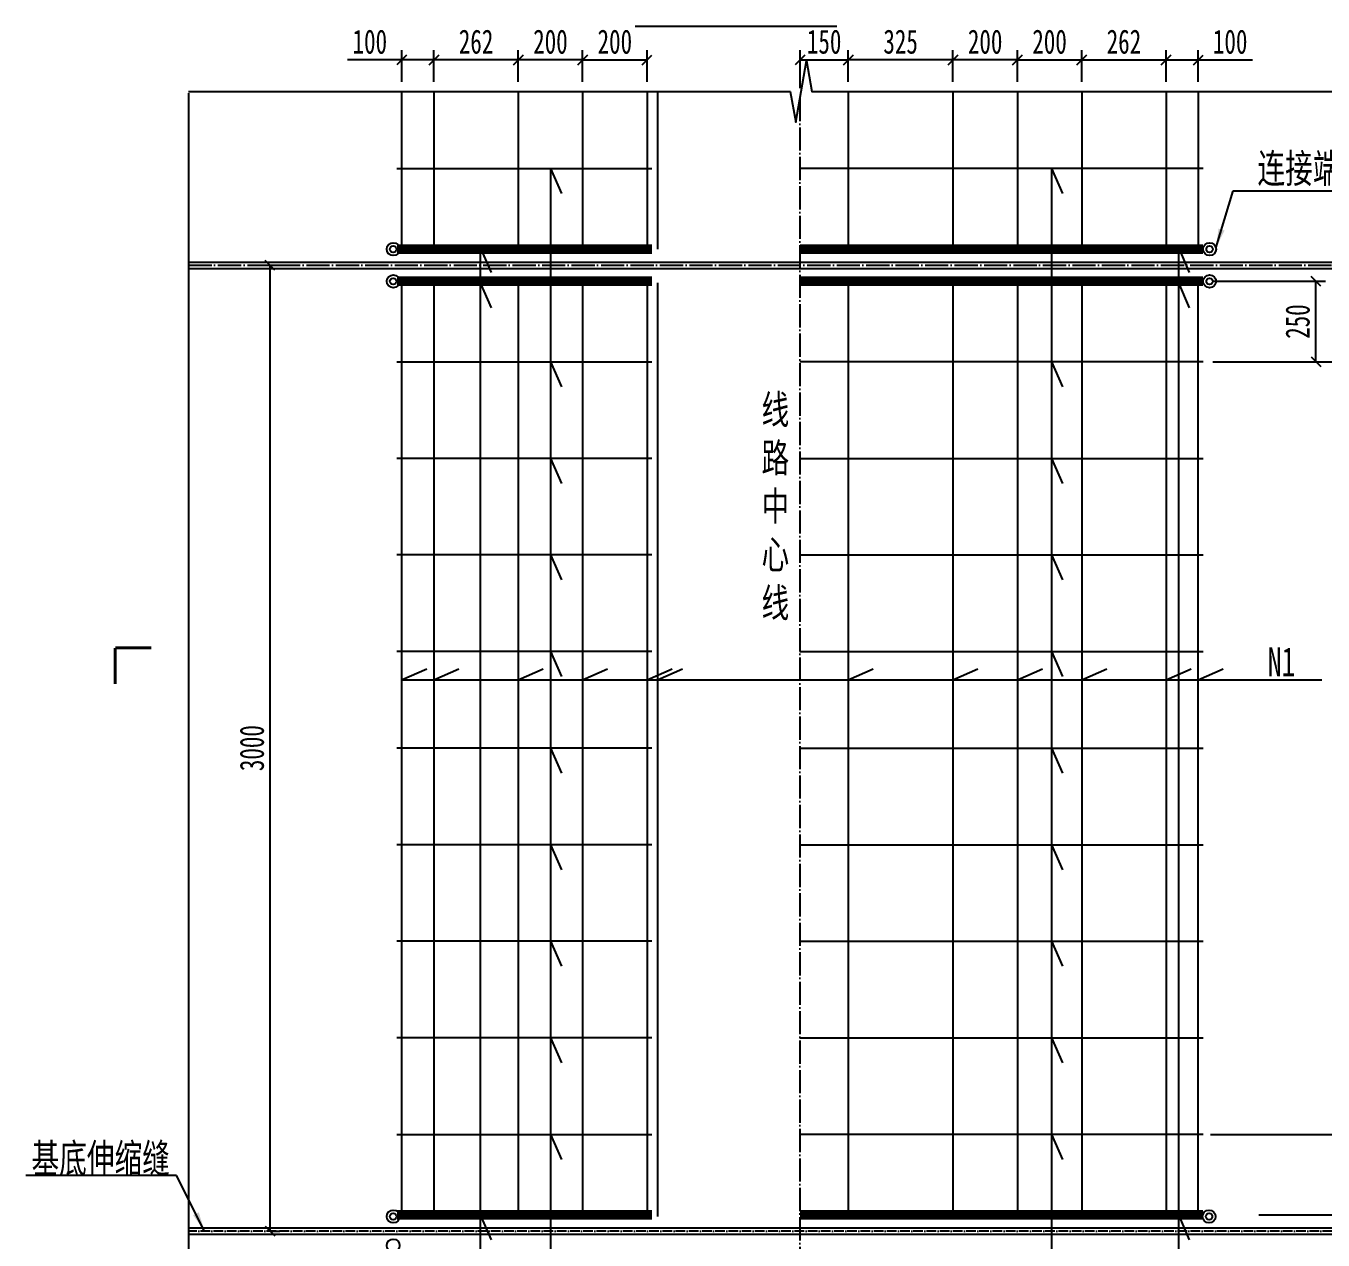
# Model space of a CAD drawing. Header units: millimetres. Extents: x -1251 to 14509, y -61027 to -50920.
# Drawn here: x 4455 to 8484, y -57831 to -54060 of the extents above; entities that cross this region are included whole.
import ezdxf

# ---------------------------------------------------------------- set-up
doc = ezdxf.new("R2010")
doc.units = ezdxf.units.MM
doc.linetypes.add('ACAD_ISO04W100', pattern=[30.5, 24, -3, 0.5, -3])
doc.linetypes.add('CENTER', pattern=[4.1, 3, -0.5, 0.1, -0.5])
doc.layers.get('Defpoints').update_dxf_attribs({"color": 250})
for name, color, linetype in [('4', 4, 'Continuous'), ('Axes', 7, 'ACAD_ISO04W100'), ('BZ', 7, 'Continuous'), ('Q◆03 公共标注', 44, 'Continuous'), ('Wall-混凝土墙', 200, 'Continuous'), ('Z☆06 引线层', 44, 'Continuous'), ('Z☆09 辅助线', 60, 'Continuous'), ('枠', 6, 'Continuous'), ('标注', 3, 'Continuous'), ('钢筋', 4, 'Continuous')]:
    doc.layers.add(name, color=color, linetype=linetype)
doc.styles.add('HZTXT', font='NSimSun.ttf', dxfattribs={"width": 0.7})
doc.styles.add('宋体', font='SimSun.ttf', dxfattribs={"width": 0.7})
doc.styles.add('宋体样式宽度0.7', font='SimSun.ttf', dxfattribs={"width": 0.7})
doc.dimstyles.new('1比30', dxfattribs={"dimscale": 30, "dimtxt": 2.5, "dimasz": 1, "dimexe": 1, "dimexo": 1, "dimtad": 3, "dimdec": 0, "dimzin": 0, "dimdsep": 46, "dimtxsty": '宋体', "dimblk": 'OBLIQUE', "dimcen": 0.09, "dimadec": 0, "dimazin": 0, "dimtfac": 1, "dimtdec": 0, "dimtofl": 0, "dimtmove": 0, "dimatfit": 3, "dimfxl": 0, "dimtolj": 1, "dimtzin": 0, "dimarcsym": 0})

# ---------------------------------------------------------------- blocks, each defined once
blk = doc.blocks.new('_Oblique')
at = {"color": 0, "linetype": 'ByBlock', "lineweight": -2}
blk.add_line((-0.5, -0.5), (0.5, 0.5), dxfattribs=at)
blk = doc.blocks.new('*D11')
at = {"layer": 'Defpoints', "color": 0, "transparency": 16777216}
for p in [(8238.2, -55103.1), (8261.2, -57503.1), (8611.2, -57503.1)]:
    blk.add_point(p, dxfattribs=at)
at = {"layer": 'Q◆03 公共标注', "color": 0, "lineweight": -2, "transparency": 16777216}
for p, q in [((8268.2, -55103.1), (8641.2, -55103.1)), ((8611.2, -55103.1), (8611.2, -57503.1)), ((8291.2, -57503.1), (8641.2, -57503.1))]:
    blk.add_line(p, q, dxfattribs=at)
at = {"layer": 'Q◆03 公共标注', "color": 0, "lineweight": -2, "transparency": 16777216, "xscale": 30, "yscale": 30, "zscale": 30}
for p, rotation in [((8611.2, -55103.1), 90), ((8611.2, -57503.1), 270)]:
    blk.add_blockref('_Oblique', p, dxfattribs=dict(at, rotation=rotation))
at = {"layer": 'Q◆03 公共标注', "color": 0, "transparency": 16777216, "insert": (8554.9, -56303.1), "char_height": 75, "attachment_point": 5, "rotation": 90, "style": '宋体'}
blk.add_mtext('\\A1;300×8=2400', dxfattribs=at)
blk = doc.blocks.new('*D12')
at = {"layer": 'Defpoints', "color": 0, "transparency": 16777216}
for p in [(5984.2, -54165.3), (5984.2, -54263.5), (6184.2, -54263.5)]:
    blk.add_point(p, dxfattribs=at)
at = {"layer": 'Q◆03 公共标注', "color": 0, "lineweight": -2, "transparency": 16777216}
for p, q in [((5984.2, -54233.5), (5984.2, -54135.3)), ((6184.2, -54233.5), (6184.2, -54135.3)), ((6184.2, -54165.3), (5984.2, -54165.3))]:
    blk.add_line(p, q, dxfattribs=at)
at = {"layer": 'Q◆03 公共标注', "color": 0, "lineweight": -2, "transparency": 16777216, "xscale": 30, "yscale": 30, "zscale": 30, "rotation": 180}
blk.add_blockref('_Oblique', (5984.2, -54165.3), dxfattribs=at)
at = {"layer": 'Q◆03 公共标注', "color": 0, "lineweight": -2, "transparency": 16777216, "xscale": 30, "yscale": 30, "zscale": 30}
blk.add_blockref('_Oblique', (6184.2, -54165.3), dxfattribs=at)
at = {"layer": 'Q◆03 公共标注', "color": 0, "transparency": 16777216, "insert": (6084.2, -54109.1), "char_height": 75, "attachment_point": 5, "style": '宋体'}
blk.add_mtext('\\A1;200', dxfattribs=at)
blk = doc.blocks.new('*D13')
at = {"layer": 'Defpoints', "color": 0, "transparency": 16777216}
for p in [(5722.2, -54165.3), (5722.2, -54263.5), (5984.2, -54263.5)]:
    blk.add_point(p, dxfattribs=at)
at = {"layer": 'Q◆03 公共标注', "color": 0, "lineweight": -2, "transparency": 16777216}
for p, q in [((5722.2, -54233.5), (5722.2, -54135.3)), ((5984.2, -54233.5), (5984.2, -54135.3)), ((5984.2, -54165.3), (5722.2, -54165.3))]:
    blk.add_line(p, q, dxfattribs=at)
at = {"layer": 'Q◆03 公共标注', "color": 0, "lineweight": -2, "transparency": 16777216, "xscale": 30, "yscale": 30, "zscale": 30, "rotation": 180}
blk.add_blockref('_Oblique', (5722.2, -54165.3), dxfattribs=at)
at = {"layer": 'Q◆03 公共标注', "color": 0, "lineweight": -2, "transparency": 16777216, "xscale": 30, "yscale": 30, "zscale": 30}
blk.add_blockref('_Oblique', (5984.2, -54165.3), dxfattribs=at)
at = {"layer": 'Q◆03 公共标注', "color": 0, "transparency": 16777216, "insert": (5853.2, -54109.1), "char_height": 75, "attachment_point": 5, "style": '宋体'}
blk.add_mtext('\\A1;262', dxfattribs=at)
blk = doc.blocks.new('*D14')
at = {"layer": 'Defpoints', "color": 0, "transparency": 16777216}
for p in [(5622.2, -54165.3), (5622.2, -54263.5), (5722.2, -54263.5)]:
    blk.add_point(p, dxfattribs=at)
at = {"layer": 'Q◆03 公共标注', "color": 0, "lineweight": -2, "transparency": 16777216}
for p, q in [((5622.2, -54233.5), (5622.2, -54135.3)), ((5722.2, -54233.5), (5722.2, -54135.3)), ((5622.2, -54165.3), (5454.3, -54165.3)), ((5722.2, -54165.3), (5622.2, -54165.3))]:
    blk.add_line(p, q, dxfattribs=at)
at = {"layer": 'Q◆03 公共标注', "color": 0, "lineweight": -2, "transparency": 16777216, "xscale": 30, "yscale": 30, "zscale": 30, "rotation": 180}
blk.add_blockref('_Oblique', (5622.2, -54165.3), dxfattribs=at)
at = {"layer": 'Q◆03 公共标注', "color": 0, "lineweight": -2, "transparency": 16777216, "xscale": 30, "yscale": 30, "zscale": 30}
blk.add_blockref('_Oblique', (5722.2, -54165.3), dxfattribs=at)
at = {"layer": 'Q◆03 公共标注', "color": 0, "transparency": 16777216, "insert": (5523.3, -54109.1), "char_height": 75, "attachment_point": 5, "style": '宋体'}
blk.add_mtext('\\A1;100', dxfattribs=at)
blk = doc.blocks.new('*D58')
at = {"layer": 'Defpoints', "color": 0, "transparency": 16777216}
for p in [(5184.4, -54803.1), (5213.6, -54803.1), (5184.4, -57803.1)]:
    blk.add_point(p, dxfattribs=at)
at = {"layer": 'Q◆03 公共标注', "color": 0, "lineweight": -2, "transparency": 16777216}
for p, q in [((5213.6, -57803.1), (5213.6, -54803.1)), ((5214.4, -54803.1), (5243.6, -54803.1)), ((5214.4, -57803.1), (5243.6, -57803.1))]:
    blk.add_line(p, q, dxfattribs=at)
at = {"layer": 'Q◆03 公共标注', "color": 0, "lineweight": -2, "transparency": 16777216, "xscale": 30, "yscale": 30, "zscale": 30}
for p, rotation in [((5213.6, -54803.1), 90), ((5213.6, -57803.1), 270)]:
    blk.add_blockref('_Oblique', p, dxfattribs=dict(at, rotation=rotation))
at = {"layer": 'Q◆03 公共标注', "color": 0, "transparency": 16777216, "insert": (5157.4, -56303.1), "char_height": 75, "attachment_point": 5, "rotation": 90, "style": '宋体'}
blk.add_mtext('\\A1;3000', dxfattribs=at)
blk = doc.blocks.new('*D15')
at = {"layer": 'Defpoints', "color": 0, "transparency": 16777216}
for p in [(6384.2, -54165.3), (6184.2, -54263.5), (6384.2, -54263.5)]:
    blk.add_point(p, dxfattribs=at)
at = {"layer": 'Q◆03 公共标注', "color": 0, "lineweight": -2, "transparency": 16777216}
for p, q in [((6184.2, -54233.5), (6184.2, -54135.3)), ((6384.2, -54233.5), (6384.2, -54135.3)), ((6184.2, -54165.3), (6384.2, -54165.3))]:
    blk.add_line(p, q, dxfattribs=at)
at = {"layer": 'Q◆03 公共标注', "color": 0, "lineweight": -2, "transparency": 16777216, "xscale": 30, "yscale": 30, "zscale": 30, "rotation": 180}
blk.add_blockref('_Oblique', (6184.2, -54165.3), dxfattribs=at)
at = {"layer": 'Q◆03 公共标注', "color": 0, "lineweight": -2, "transparency": 16777216, "xscale": 30, "yscale": 30, "zscale": 30}
blk.add_blockref('_Oblique', (6384.2, -54165.3), dxfattribs=at)
at = {"layer": 'Q◆03 公共标注', "color": 0, "transparency": 16777216, "insert": (6284.2, -54109.1), "char_height": 75, "attachment_point": 5, "style": '宋体'}
blk.add_mtext('\\A1;200', dxfattribs=at)
blk = doc.blocks.new('*D16')
at = {"layer": 'Defpoints', "color": 0, "transparency": 16777216}
for p in [(7734.2, -54165.3), (7534.2, -54263.5), (7734.2, -54263.5)]:
    blk.add_point(p, dxfattribs=at)
at = {"layer": 'Q◆03 公共标注', "color": 0, "lineweight": -2, "transparency": 16777216}
for p, q in [((7534.2, -54233.5), (7534.2, -54135.3)), ((7734.2, -54233.5), (7734.2, -54135.3)), ((7534.2, -54165.3), (7734.2, -54165.3))]:
    blk.add_line(p, q, dxfattribs=at)
at = {"layer": 'Q◆03 公共标注', "color": 0, "lineweight": -2, "transparency": 16777216, "xscale": 30, "yscale": 30, "zscale": 30, "rotation": 180}
blk.add_blockref('_Oblique', (7534.2, -54165.3), dxfattribs=at)
at = {"layer": 'Q◆03 公共标注', "color": 0, "lineweight": -2, "transparency": 16777216, "xscale": 30, "yscale": 30, "zscale": 30}
blk.add_blockref('_Oblique', (7734.2, -54165.3), dxfattribs=at)
at = {"layer": 'Q◆03 公共标注', "color": 0, "transparency": 16777216, "insert": (7634.2, -54109.1), "char_height": 75, "attachment_point": 5, "style": '宋体'}
blk.add_mtext('\\A1;200', dxfattribs=at)
blk = doc.blocks.new('*D17')
at = {"layer": 'Defpoints', "color": 0, "transparency": 16777216}
for p in [(7996.2, -54165.3), (7734.2, -54263.5), (7996.2, -54263.5)]:
    blk.add_point(p, dxfattribs=at)
at = {"layer": 'Q◆03 公共标注', "color": 0, "lineweight": -2, "transparency": 16777216}
for p, q in [((7734.2, -54233.5), (7734.2, -54135.3)), ((7996.2, -54233.5), (7996.2, -54135.3)), ((7734.2, -54165.3), (7996.2, -54165.3))]:
    blk.add_line(p, q, dxfattribs=at)
at = {"layer": 'Q◆03 公共标注', "color": 0, "lineweight": -2, "transparency": 16777216, "xscale": 30, "yscale": 30, "zscale": 30, "rotation": 180}
blk.add_blockref('_Oblique', (7734.2, -54165.3), dxfattribs=at)
at = {"layer": 'Q◆03 公共标注', "color": 0, "lineweight": -2, "transparency": 16777216, "xscale": 30, "yscale": 30, "zscale": 30}
blk.add_blockref('_Oblique', (7996.2, -54165.3), dxfattribs=at)
at = {"layer": 'Q◆03 公共标注', "color": 0, "transparency": 16777216, "insert": (7865.2, -54109.1), "char_height": 75, "attachment_point": 5, "style": '宋体'}
blk.add_mtext('\\A1;262', dxfattribs=at)
blk = doc.blocks.new('*D18')
at = {"layer": 'Defpoints', "color": 0, "transparency": 16777216}
for p in [(8096.2, -54165.3), (7996.2, -54263.5), (8096.2, -54263.5)]:
    blk.add_point(p, dxfattribs=at)
at = {"layer": 'Q◆03 公共标注', "color": 0, "lineweight": -2, "transparency": 16777216}
for p, q in [((7996.2, -54233.5), (7996.2, -54135.3)), ((8096.2, -54233.5), (8096.2, -54135.3)), ((7996.2, -54165.3), (8096.2, -54165.3)), ((8096.2, -54165.3), (8264, -54165.3))]:
    blk.add_line(p, q, dxfattribs=at)
at = {"layer": 'Q◆03 公共标注', "color": 0, "lineweight": -2, "transparency": 16777216, "xscale": 30, "yscale": 30, "zscale": 30, "rotation": 180}
blk.add_blockref('_Oblique', (7996.2, -54165.3), dxfattribs=at)
at = {"layer": 'Q◆03 公共标注', "color": 0, "lineweight": -2, "transparency": 16777216, "xscale": 30, "yscale": 30, "zscale": 30}
blk.add_blockref('_Oblique', (8096.2, -54165.3), dxfattribs=at)
at = {"layer": 'Q◆03 公共标注', "color": 0, "transparency": 16777216, "insert": (8195.1, -54109.1), "char_height": 75, "attachment_point": 5, "style": '宋体'}
blk.add_mtext('\\A1;100', dxfattribs=at)
blk = doc.blocks.new('*D19')
at = {"layer": 'Defpoints', "color": 0, "transparency": 16777216}
for p in [(7334.2, -54165.3), (7334.2, -54263.5), (7534.2, -54263.5)]:
    blk.add_point(p, dxfattribs=at)
at = {"layer": 'Q◆03 公共标注', "color": 0, "lineweight": -2, "transparency": 16777216}
for p, q in [((7334.2, -54233.5), (7334.2, -54135.3)), ((7534.2, -54233.5), (7534.2, -54135.3)), ((7534.2, -54165.3), (7334.2, -54165.3))]:
    blk.add_line(p, q, dxfattribs=at)
at = {"layer": 'Q◆03 公共标注', "color": 0, "lineweight": -2, "transparency": 16777216, "xscale": 30, "yscale": 30, "zscale": 30, "rotation": 180}
blk.add_blockref('_Oblique', (7334.2, -54165.3), dxfattribs=at)
at = {"layer": 'Q◆03 公共标注', "color": 0, "lineweight": -2, "transparency": 16777216, "xscale": 30, "yscale": 30, "zscale": 30}
blk.add_blockref('_Oblique', (7534.2, -54165.3), dxfattribs=at)
at = {"layer": 'Q◆03 公共标注', "color": 0, "transparency": 16777216, "insert": (7434.2, -54109.1), "char_height": 75, "attachment_point": 5, "style": '宋体'}
blk.add_mtext('\\A1;200', dxfattribs=at)
blk = doc.blocks.new('*D59')
at = {"layer": 'Defpoints', "color": 0, "transparency": 16777216}
for p in [(7009.2, -54165.3), (7009.2, -54263.5), (7334.2, -54263.5)]:
    blk.add_point(p, dxfattribs=at)
at = {"layer": '钢筋', "color": 0, "lineweight": -2, "transparency": 16777216}
for p, q in [((7009.2, -54233.5), (7009.2, -54135.3)), ((7334.2, -54233.5), (7334.2, -54135.3)), ((7334.2, -54165.3), (7009.2, -54165.3))]:
    blk.add_line(p, q, dxfattribs=at)
at = {"layer": '钢筋', "color": 0, "lineweight": -2, "transparency": 16777216, "xscale": 30, "yscale": 30, "zscale": 30, "rotation": 180}
blk.add_blockref('_Oblique', (7009.2, -54165.3), dxfattribs=at)
at = {"layer": '钢筋', "color": 0, "lineweight": -2, "transparency": 16777216, "xscale": 30, "yscale": 30, "zscale": 30}
blk.add_blockref('_Oblique', (7334.2, -54165.3), dxfattribs=at)
at = {"layer": '钢筋', "color": 0, "transparency": 16777216, "insert": (7171.7, -54109.1), "char_height": 75, "attachment_point": 5, "style": '宋体'}
blk.add_mtext('\\A1;325', dxfattribs=at)
blk = doc.blocks.new('*D60')
at = {"layer": 'Defpoints', "color": 0, "transparency": 16777216}
for p in [(7009.2, -54165.3), (6859.2, -54283.6), (7009.2, -54263.5)]:
    blk.add_point(p, dxfattribs=at)
at = {"layer": '钢筋', "color": 0, "lineweight": -2, "transparency": 16777216}
for p, q in [((6859.2, -54253.6), (6859.2, -54135.3)), ((7009.2, -54233.5), (7009.2, -54135.3)), ((6859.2, -54165.3), (7009.2, -54165.3))]:
    blk.add_line(p, q, dxfattribs=at)
at = {"layer": '钢筋', "color": 0, "lineweight": -2, "transparency": 16777216, "xscale": 30, "yscale": 30, "zscale": 30, "rotation": 180}
blk.add_blockref('_Oblique', (6859.2, -54165.3), dxfattribs=at)
at = {"layer": '钢筋', "color": 0, "lineweight": -2, "transparency": 16777216, "xscale": 30, "yscale": 30, "zscale": 30}
blk.add_blockref('_Oblique', (7009.2, -54165.3), dxfattribs=at)
at = {"layer": '钢筋', "color": 0, "transparency": 16777216, "insert": (6934.2, -54109.1), "char_height": 75, "attachment_point": 5, "style": '宋体'}
blk.add_mtext('\\A1;150', dxfattribs=at)
blk = doc.blocks.new('*D61')
at = {"layer": 'Defpoints', "color": 0, "transparency": 16777216}
for p in [(8104.5, -57503.1), (8611.2, -57503.1), (8253.7, -57753.1)]:
    blk.add_point(p, dxfattribs=at)
at = {"layer": '钢筋', "color": 0, "lineweight": -2, "transparency": 16777216}
for p, q in [((8134.5, -57503.1), (8641.2, -57503.1)), ((8611.2, -57753.1), (8611.2, -57503.1)), ((8283.7, -57753.1), (8641.2, -57753.1))]:
    blk.add_line(p, q, dxfattribs=at)
at = {"layer": '钢筋', "color": 0, "lineweight": -2, "transparency": 16777216, "xscale": 30, "yscale": 30, "zscale": 30}
for p, rotation in [((8611.2, -57503.1), 90), ((8611.2, -57753.1), 270)]:
    blk.add_blockref('_Oblique', p, dxfattribs=dict(at, rotation=rotation))
at = {"layer": '钢筋', "color": 0, "transparency": 16777216, "insert": (8554.9, -57628.1), "char_height": 75, "attachment_point": 5, "rotation": 90, "style": '宋体'}
blk.add_mtext('\\A1;250', dxfattribs=at)
blk = doc.blocks.new('*D62')
at = {"layer": 'Defpoints', "color": 0, "transparency": 16777216}
for p in [(8111.2, -54853.1), (8461.2, -54853.1), (8111.2, -55103.1)]:
    blk.add_point(p, dxfattribs=at)
at = {"layer": '钢筋', "color": 0, "lineweight": -2, "transparency": 16777216}
for p, q in [((8141.2, -54853.1), (8491.2, -54853.1)), ((8461.2, -55103.1), (8461.2, -54853.1)), ((8141.2, -55103.1), (8491.2, -55103.1))]:
    blk.add_line(p, q, dxfattribs=at)
at = {"layer": '钢筋', "color": 0, "lineweight": -2, "transparency": 16777216, "xscale": 30, "yscale": 30, "zscale": 30}
for p, rotation in [((8461.2, -54853.1), 90), ((8461.2, -55103.1), 270)]:
    blk.add_blockref('_Oblique', p, dxfattribs=dict(at, rotation=rotation))
at = {"layer": '钢筋', "color": 0, "transparency": 16777216, "insert": (8404.9, -54978.1), "char_height": 75, "attachment_point": 5, "rotation": 90, "style": '宋体'}
blk.add_mtext('\\A1;250', dxfattribs=at)

msp = doc.modelspace()

# ---------------------------------------------------------------- linework, layer by layer
for centre, radius in [((5595.81675, -54753.13528), 20), ((5595.81675, -54753.13528), 10), ((8131.11378, -54753.13528), 20), ((8131.11378, -54753.13528), 10), ((5595.81675, -54853.13528), 20), ((5595.81675, -54853.13528), 10), ((8131.11378, -54853.13528), 20), ((8131.11378, -54853.13528), 10), ((5595.81675, -57758.13528), 20), ((5595.81675, -57758.13528), 10), ((8129.65888, -57758.13528), 20), ((8129.65888, -57758.13528), 10), ((5595.81675, -57848.13528), 20)]:
    msp.add_circle(centre, radius)
at = {"layer": 'Axes', "color": 6, "ltscale": 3}
for p, q in [((6859.1565, -54283.58813), (6859.1565, -58610.32536)), ((4960.26966, -54803.13528), (8758.04335, -54803.13528))]:
    msp.add_line(p, q, dxfattribs=at)
at = {"layer": 'BZ'}
msp.add_lwpolyline([(4960.26966, -54263.5469), (6828.94537, -54263.5469), (6845.81784, -54359.23544), (6879.56278, -54167.85836), (6896.43525, -54263.5469), (8758.04335, -54263.5469)], dxfattribs=at)
at = {"layer": 'Wall-混凝土墙'}
for p, q in [((6084.51332, -54503.13528), (6084.51332, -58599.53553)), ((6084.51332, -54503.13528), (6118.11407, -54580.78322)), ((7640.65454, -54503.13528), (7640.65454, -58599.53553)), ((7640.65454, -54503.13528), (7674.2553, -54580.78322)), ((5866.41249, -54748.13528), (5866.41249, -58599.53553)), ((5866.41249, -54748.13528), (5900.01325, -54825.78322)), ((8034.35196, -54748.13528), (8067.95271, -54825.78322)), ((8034.35196, -54753.13528), (8034.35196, -58604.53553)), ((5866.41249, -54858.13528), (5900.01325, -54935.78322)), ((8034.35196, -54858.13528), (8067.95271, -54935.78322)), ((6084.51332, -55103.13528), (6118.11407, -55180.78322)), ((7640.65454, -55103.13528), (7674.2553, -55180.78322)), ((6084.51332, -55403.13528), (6118.11407, -55480.78322)), ((7640.65454, -55403.13528), (7674.2553, -55480.78322)), ((6084.51332, -55703.13528), (6118.11407, -55780.78322)), ((7640.65454, -55703.13528), (7674.2553, -55780.78322)), ((6084.51332, -56003.13528), (6118.11407, -56080.78322)), ((7640.65454, -56003.13528), (7674.2553, -56080.78322)), ((5622.1565, -56090.58408), (5699.80445, -56056.98332)), ((5722.1565, -56090.58408), (5799.80445, -56056.98332)), ((5984.1565, -56090.58408), (6061.80445, -56056.98332)), ((6184.1565, -56090.58408), (6261.80445, -56056.98332)), ((6384.1565, -56090.58408), (6461.80445, -56056.98332)), ((6416.6565, -56090.58408), (6494.30445, -56056.98332)), ((7009.1565, -56090.58408), (7086.80445, -56056.98332)), ((7334.1565, -56090.58408), (7411.80445, -56056.98332)), ((7534.1565, -56090.58408), (7611.80445, -56056.98332)), ((7734.1565, -56090.58408), (7811.80445, -56056.98332)), ((7996.1565, -56090.58408), (8073.80445, -56056.98332)), ((8096.1565, -56090.58408), (8173.80445, -56056.98332)), ((5622.1565, -56090.58408), (8479.41381, -56090.58408)), ((6084.51332, -56303.13528), (6118.11407, -56380.78322)), ((7640.65454, -56303.13528), (7674.2553, -56380.78322)), ((6084.51332, -56603.13528), (6118.11407, -56680.78322)), ((7640.65454, -56603.13528), (7674.2553, -56680.78322)), ((6084.51332, -56903.13528), (6118.11407, -56980.78322)), ((7640.65454, -56903.13528), (7674.2553, -56980.78322)), ((6084.51332, -57203.13528), (6118.11407, -57280.78322)), ((7640.65454, -57203.13528), (7674.2553, -57280.78322)), ((6084.51332, -57503.13528), (6118.11407, -57580.78322)), ((7640.65454, -57503.13528), (7674.2553, -57580.78322)), ((5866.41249, -57753.13528), (5900.01325, -57830.78322)), ((8034.35196, -57753.13528), (8067.95271, -57830.78322))]:
    msp.add_line(p, q, dxfattribs=at)
at = {"layer": 'Wall-混凝土墙', "const_width": 9}
for points in [[(4732.51428, -55991.73142), (4845.01428, -55991.73142)], [(4732.51428, -56104.23142), (4732.51428, -55991.73142)]]:
    msp.add_lwpolyline(points, dxfattribs=at)
at = {"layer": 'Z☆09 辅助线'}
for p, q in [((4960.26966, -54268.5469), (4960.26966, -58345.48407)), ((4960.26966, -54793.13528), (8758.04335, -54793.13528)), ((4960.26966, -54813.13528), (8758.04335, -54813.13528)), ((4960.26966, -57793.13528), (8758.04335, -57793.13528)), ((4960.26966, -57813.13528), (8758.04335, -57813.13528))]:
    msp.add_line(p, q, dxfattribs=at)
at = {"layer": '枠', "linetype": 'CENTER', "ltscale": 10}
msp.add_line((8758.04335, -57803.13528), (4960.26966, -57803.13528), dxfattribs=at)
at = {"layer": '标注'}
msp.add_line((6347.56471, -54060.53454), (6973.2562, -54060.53454), dxfattribs=at)
at = {"layer": '钢筋'}
for p, q in [((5622.1565, -54263.5469), (5622.1565, -54753.13528)), ((5722.1565, -54263.5469), (5722.1565, -54753.13528)), ((5984.1565, -54263.5469), (5984.1565, -54753.13528)), ((6184.1565, -54263.5469), (6184.1565, -54753.13528)), ((6384.1565, -54263.5469), (6384.1565, -54753.13528)), ((6416.6565, -54263.5469), (6416.6565, -54753.13528)), ((7009.1565, -54263.5469), (7009.1565, -54753.13528)), ((7334.1565, -54263.5469), (7334.1565, -54753.13528)), ((7534.1565, -54263.5469), (7534.1565, -54753.13528)), ((7734.1565, -54263.5469), (7734.1565, -54753.13528)), ((7996.1565, -54263.5469), (7996.1565, -54753.13528)), ((8096.1565, -54263.5469), (8096.1565, -54753.13528)), ((5607.1565, -54503.13528), (6399.1565, -54503.13528)), ((8111.1565, -54503.13528), (6859.1565, -54503.13528)), ((5622.1565, -54853.13528), (5622.1565, -57758.13528)), ((5722.1565, -54853.13528), (5722.1565, -57758.13528)), ((5984.1565, -54853.13528), (5984.1565, -57758.13528)), ((6184.1565, -54853.13528), (6184.1565, -57758.13528)), ((6384.1565, -54858.13528), (6384.1565, -57758.13528)), ((6416.6565, -54858.13528), (6416.6565, -57758.13528)), ((7009.1565, -54858.13528), (7009.1565, -57753.13528)), ((7334.1565, -54858.13528), (7334.1565, -57753.13528)), ((7534.1565, -54858.13528), (7534.1565, -57753.13528)), ((7734.1565, -54858.13528), (7734.1565, -57753.13528)), ((7996.1565, -54858.13528), (7996.1565, -57753.13528)), ((5607.1565, -55103.13528), (6399.1565, -55103.13528)), ((8111.1565, -55103.13528), (6859.1565, -55103.13528)), ((6399.1565, -55403.13528), (5607.1565, -55403.13528)), ((6859.1565, -55403.13528), (8111.1565, -55403.13528)), ((6399.1565, -55703.13528), (5607.1565, -55703.13528)), ((6859.1565, -55703.13528), (8111.1565, -55703.13528)), ((6399.1565, -56003.13528), (5607.1565, -56003.13528)), ((6859.1565, -56003.13528), (8111.1565, -56003.13528)), ((6399.1565, -56303.13528), (5607.1565, -56303.13528)), ((6859.1565, -56303.13528), (8111.1565, -56303.13528)), ((6399.1565, -56603.13528), (5607.1565, -56603.13528)), ((6859.1565, -56603.13528), (8111.1565, -56603.13528)), ((6399.1565, -56903.13528), (5607.1565, -56903.13528)), ((6859.1565, -56903.13528), (8111.1565, -56903.13528)), ((6399.1565, -57203.13528), (5607.1565, -57203.13528)), ((6859.1565, -57203.13528), (8111.1565, -57203.13528)), ((5607.1565, -57503.13528), (6399.1565, -57503.13528)), ((8111.1565, -57503.13528), (6859.1565, -57503.13528))]:
    msp.add_line(p, q, dxfattribs=at)
at = {"layer": '钢筋', "color": 3}
msp.add_line((4923.29887, -57630.19605), (4455.34306, -57630.19605), dxfattribs=at)
at = {"layer": '钢筋', "const_width": 30, "elevation": 0}
for points in [[(6399.1565, -54753.13528), (5607.1565, -54753.13528)], [(5868.57615, -54753.13528), (5866.41249, -54753.13528)], [(6859.1565, -54753.13528), (8111.1565, -54753.13528)], [(6399.1565, -54853.13528), (5607.1565, -54853.13528)], [(6859.1565, -54853.13528), (8111.1565, -54853.13528)], [(6399.1565, -57753.13528), (5607.1565, -57753.13528)], [(6859.1565, -57753.13528), (8111.1565, -57753.13528)]]:
    msp.add_lwpolyline(points, dxfattribs=at)
at = {"layer": '钢筋'}
msp.add_lwpolyline([(8096.1565, -57758.12146), (8096.1565, -54853.13528)], dxfattribs=at)

# ---------------------------------------------------------------- texts
at = {"layer": '4', "color": 7, "insert": (6739.66663, -55206.42634), "char_height": 90, "width": 30.6173435, "attachment_point": 1, "style": 'HZTXT'}
msp.add_mtext('线路中心线', dxfattribs=at)
at = {"layer": 'Z☆06 引线层', "insert": (8279.8891, -54557.48506), "char_height": 90, "attachment_point": 7, "style": '宋体'}
msp.add_mtext('\\A1;连接端子', dxfattribs=at)
at = {"layer": 'Z☆06 引线层', "insert": (4472.66814, -57632.38531), "char_height": 90, "width": 466.5740514, "attachment_point": 7, "style": '宋体'}
msp.add_mtext('\\A1;基底伸缩缝', dxfattribs=at)
at = {"layer": '标注', "style": '宋体样式宽度0.7', "width": 0.7}
msp.add_text('N1', height=90, dxfattribs=at).set_placement((8311.83237, -56079.7073))

# ---------------------------------------------------------------- dimensions: what is measured, and where the dimension line sits
at = {"layer": 'Q◆03 公共标注'}
for p1, p2, distance, picture, middle in [((5722.1565, -54263.5469), (5622.1565, -54263.5469), -98.2072, '*D14', (5523.25287, -54109.0897)), ((5984.1565, -54263.5469), (5722.1565, -54263.5469), -98.2072, '*D13', (5853.1565, -54109.0897)), ((6184.1565, -54263.5469), (5984.1565, -54263.5469), -98.2072, '*D12', (6084.1565, -54109.0897)), ((7534.1565, -54263.5469), (7734.1565, -54263.5469), 98.2072, '*D16', (7634.1565, -54109.0897)), ((7734.1565, -54263.5469), (7996.1565, -54263.5469), 98.2072, '*D17', (7865.1565, -54109.0897)), ((7996.1565, -54263.5469), (8096.1565, -54263.5469), 98.2072, '*D18', (8195.06013, -54109.0897))]:
    dim = msp.add_aligned_dim(p1=p1, p2=p2, distance=distance, dimstyle='1比30', dxfattribs=at)
    dim.commit()
    dim.dimension.update_dxf_attribs({"geometry": picture, "text_midpoint": middle})
dim = msp.add_linear_dim(base=(6384.1565, -54165.3397), p1=(6184.1565, -54263.5469), p2=(6384.1565, -54263.5469), dimstyle='1比30', dxfattribs=at)
dim.commit()
dim.dimension.update_dxf_attribs({"geometry": '*D15', "text_midpoint": (6284.1565, -54109.0897)})
for base, p1, p2, angle, picture, middle in [((7334.1565, -54165.3397), (7534.1565, -54263.5469), (7334.1565, -54263.5469), 180, '*D19', (7434.1565, -54109.0897)), ((5213.61848, -54803.13528), (5184.36419, -57803.13528), (5184.36419, -54803.13528), 90, '*D58', (5157.36848, -56303.13528))]:
    dim = msp.add_linear_dim(base=base, p1=p1, p2=p2, angle=angle, dimstyle='1比30', dxfattribs=at)
    dim.commit()
    dim.dimension.update_dxf_attribs({"geometry": picture, "text_midpoint": middle})
dim = msp.add_linear_dim(base=(8611.19613, -57503.13528), p1=(8238.1565, -55103.13528), p2=(8261.1565, -57503.13528), angle=90, text='300×8=<>', dimstyle='1比30', dxfattribs=at)
dim.commit()
dim.dimension.update_dxf_attribs({"geometry": '*D11', "text_midpoint": (8554.94613, -56303.13528)})
at = {"layer": '钢筋', "color": 3}
for p1, picture, middle in [((6859.1565, -54283.58813), '*D60', (6934.1565, -54109.0897)), ((7334.1565, -54263.5469), '*D59', (7171.6565, -54109.0897))]:
    dim = msp.add_linear_dim(base=(7009.1565, -54165.3397), p1=p1, p2=(7009.1565, -54263.5469), dimstyle='1比30', dxfattribs=at)
    dim.commit()
    dim.dimension.update_dxf_attribs({"geometry": picture, "text_midpoint": middle})
for base, p1, p2, picture, middle in [((8461.19613, -54853.13528), (8111.1565, -55103.13528), (8111.1565, -54853.13528), '*D62', (8404.94613, -54978.13528)), ((8611.19613, -57503.13528), (8253.73384, -57753.13528), (8104.52799, -57503.13528), '*D61', (8554.94613, -57628.13528))]:
    dim = msp.add_linear_dim(base=base, p1=p1, p2=p2, angle=90, dimstyle='1比30', dxfattribs=at)
    dim.commit()
    dim.dimension.update_dxf_attribs({"geometry": picture, "text_midpoint": middle})

# ---------------------------------------------------------------- leaders
at = {"layer": 'Z☆06 引线层', "annotation_type": 0, "has_hookline": 1, "hookline_direction": 0, "text_width": 352.30726}
msp.add_leader([(8150.84865, -54749.88948), (8204.8966, -54572.47756), (8264.8966, -54572.47756)], dimstyle='1比30', override={"dimasz": 2, "dimexe": 0.49975, "dimexo": 0.49975, "dimgap": 0.49975}, dxfattribs=at)
at = {"layer": 'Z☆06 引线层'}
msp.add_leader([(5010.15228, -57803.13528), (4923.29887, -57630.19605)], dimstyle='1比30', override={"dimasz": 2, "dimexe": 0.49975, "dimexo": 0.49975, "dimgap": 0.49975}, dxfattribs=at)

doc.saveas('drawing.dxf')
